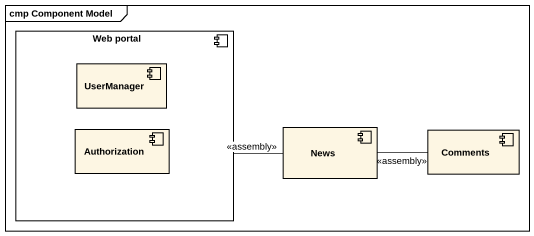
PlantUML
@startuml
mainframe cmp Component Model
component "Web portal" as Web_portal {
  component UserManager
  component Authorization
}
component News
component Comments
Web_portal -right- News : <<assembly>>
News -right- Comments : <<assembly>>
@enduml
